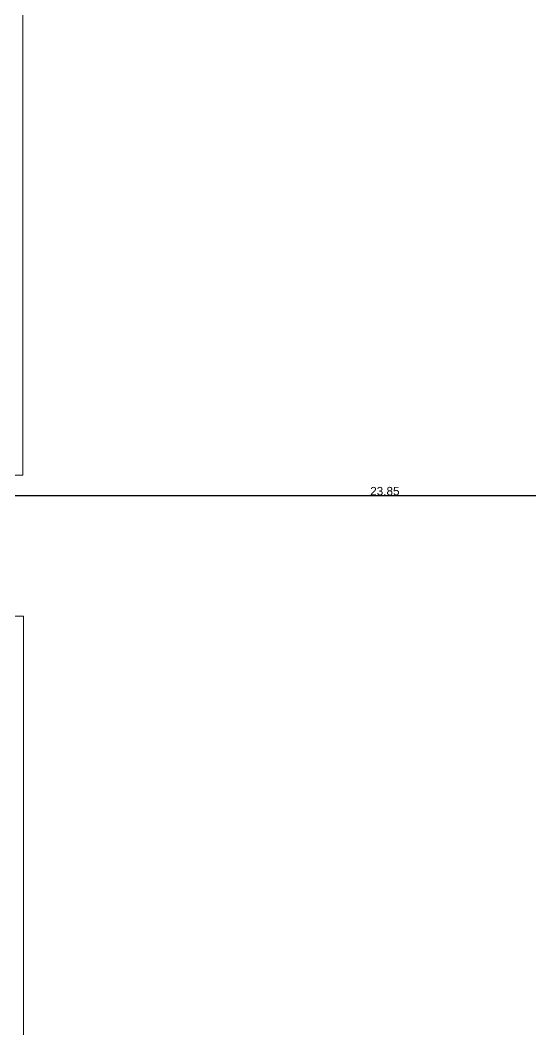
# Model space of a CAD drawing. Header units: millimetres. Extents: x -284281 to 1648660, y -821378 to -151356.
# Drawn here: x -230042 to -214818, y -234747 to -204629 of the extents above; entities that cross this region are included whole.
import ezdxf

# ---------------------------------------------------------------- set-up
doc = ezdxf.new("R2010")
doc.units = ezdxf.units.MM
doc.header["$MEASUREMENT"] = 0
doc.layers.get('Defpoints').update_dxf_attribs({"color": 250})
doc.layers.add('Cotations - 1_100', color=7, linetype='Continuous')
doc.layers.add('Sols_ Dalles', color=7, linetype='Continuous')
doc.styles.add('STYLE_GENERE_2', font='arial.ttf')
doc.dimstyles.new('STYLE_GENERE__1', dxfattribs={"dimtxt": 250, "dimasz": 190, "dimexe": 0.18, "dimexo": 0.0625, "dimgap": 0, "dimtad": 1, "dimtih": 1, "dimtoh": 1, "dimlfac": 0.001, "dimzin": 0, "dimdsep": 46, "dimtxsty": 'STYLE_GENERE_2', "dimblk": 'ARROWHEAD_6', "dimblk1": 'ARROWHEAD_6', "dimblk2": 'ARROWHEAD_6', "dimcen": 0.09, "dimse1": 1, "dimse2": 1, "dimclrd": 7, "dimclre": 7, "dimclrt": 7, "dimazin": 0, "dimtfac": 1, "dimtdec": 4, "dimtmove": 0, "dimatfit": 3, "dimfxl": 1, "dimtolj": 1, "dimtzin": 0, "dimarcsym": 0})

# ---------------------------------------------------------------- blocks, each defined once
blk = doc.blocks.new('ARROWHEAD_6')
at = {"color": 0, "linetype": 'Continuous', "lineweight": 0}
for p, q in [((0, 0), (-1, 0)), ((-0.5, -0.5), (0.5, 0.5))]:
    blk.add_line(p, q, dxfattribs=at)
blk = doc.blocks.new('*D1280')
at = {"layer": 'Cotations - 1_100', "color": 7, "linetype": 'Continuous', "lineweight": -2, "transparency": 16777216}
blk.add_line((-230564, -218806), (-207094, -218806), dxfattribs=at)
at = {"layer": 'Defpoints', "color": 0, "linetype": 'Continuous', "transparency": 16777216}
for p in [(-206904, -213398), (-230754, -216896), (-206904, -218806)]:
    blk.add_point(p, dxfattribs=at)
at = {"layer": 'Cotations - 1_100', "color": 7, "linetype": 'Continuous', "lineweight": -2, "transparency": 16777216, "xscale": 190, "yscale": 190, "zscale": 190, "rotation": 180}
blk.add_blockref('ARROWHEAD_6', (-230754, -218806), dxfattribs=at)
at = {"layer": 'Cotations - 1_100', "color": 7, "linetype": 'Continuous', "lineweight": -2, "transparency": 16777216, "xscale": 190, "yscale": 190, "zscale": 190}
blk.add_blockref('ARROWHEAD_6', (-206904, -218806), dxfattribs=at)
at = {"layer": 'Cotations - 1_100', "color": 7, "linetype": 'Continuous', "lineweight": 5, "transparency": 16777216, "insert": (-219169, -218679), "char_height": 250, "attachment_point": 5, "style": 'STYLE_GENERE_2'}
blk.add_mtext('\\A1;23.85', dxfattribs=at)

msp = doc.modelspace()

# ---------------------------------------------------------------- linework, layer by layer
at = {"layer": 'Sols_ Dalles', "color": 250, "linetype": 'Continuous', "lineweight": 5, "true_color": 0x1f1f1f}
msp.add_lwpolyline([(-229946.88387, -257919.43888), (-229946.88387, -222404.45116), (-239766.38387, -222404.45116), (-239766.38387, -218204.45116), (-229967.37547, -218204.45116), (-229967.37547, -204404.45116), (-233366.38387, -204404.45116), (-233366.38387, -201689.45116), (-233366.38387, -195070.41587)], dxfattribs=at)

# ---------------------------------------------------------------- dimensions: what is measured, and where the dimension line sits
at = {"layer": 'Cotations - 1_100', "color": 7, "linetype": 'Continuous', "lineweight": 5}
dim = msp.add_linear_dim(base=(-206903.78973, -218806.33933), p1=(-230754.28973, -216895.57011), p2=(-206903.78973, -213397.87577), dimstyle='STYLE_GENERE__1', dxfattribs=at)
dim.commit()
dim.dimension.update_dxf_attribs({"geometry": '*D1280', "text_midpoint": (-219169.03977, -218806.33933), "dimtype": 160})

doc.saveas('drawing.dxf')
